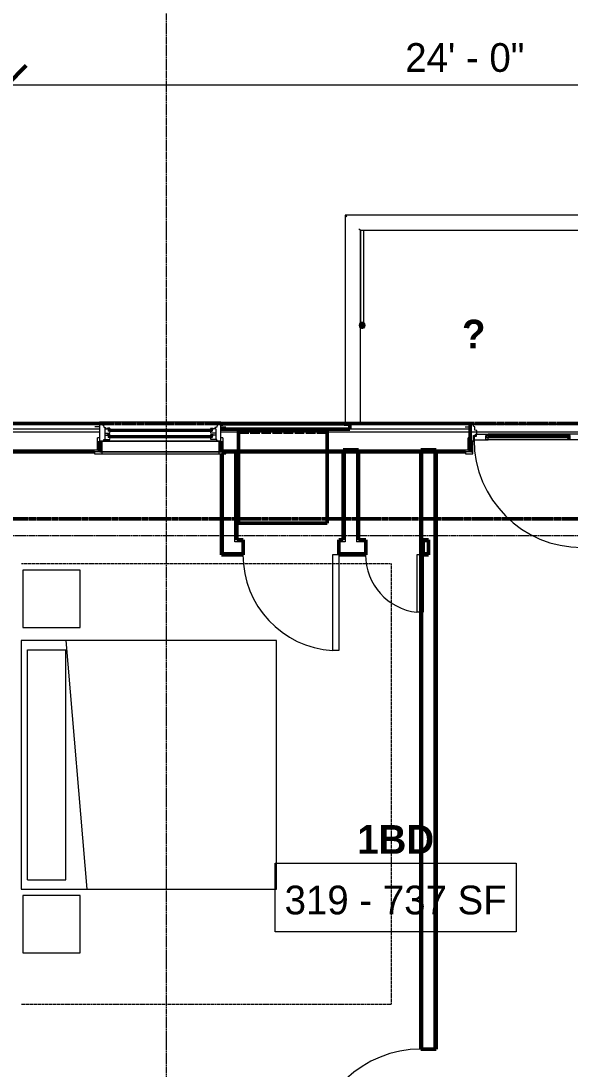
# Model space of a CAD drawing. Header units: inches. Extents: x -4217 to -1814, y 9706 to 12425.
# Drawn here: x -3200 to -3027.9, y 10649.2 to 10977.5 of the extents above; entities that cross this region are included whole.
import ezdxf

# ---------------------------------------------------------------- set-up
doc = ezdxf.new("R2010")
doc.units = ezdxf.units.IN
doc.header["$MEASUREMENT"] = 0
for name, pattern in [('Dash', [0.25, 0.125, -0.125]), ('Dash 1_16_', [0.125, 0.0625, -0.0625]), ('Grid Line 1_2_', [0.875, 0.5, -0.125, 0.125, -0.125])]:
    doc.linetypes.add(name, pattern=pattern)
for name, color, linetype, lineweight in [('A-ANNO-DIMS', 211, 'Continuous', 9), ('A-ANNO-DIMS-96', 211, 'Continuous', 9), ('A-AREA-IDEN', 2, 'Continuous', 9), ('A-DOOR-1', 250, 'Continuous', 9), ('A-DOOR-2', 90, 'Continuous', 20), ('A-DOOR-FRAM-1', 90, 'Continuous', 20), ('A-DOOR-FRAM-2', 250, 'Continuous', 9), ('A-DOOR-GLAZ-1', 250, 'Continuous', 9), ('A-FLOR-1', 50, 'Continuous', 13), ('A-FLOR-HRAL-2', 250, 'Continuous', 9), ('A-GENM-3', 10, 'Continuous', 50), ('A-GLAZ-1', 250, 'Continuous', 9), ('A-GLAZ-2', 90, 'Continuous', 20), ('A-GLAZ-4', 10, 'Continuous', 50), ('A-WALL-3', 10, 'Continuous', 50), ('A-WALL-4', 50, 'Continuous', 13), ('C-PROP-LINE-2', 91, 'Dash 1_16_', 50), ('I-FURN-1', 250, 'Continuous', 9), ('I-FURN-HDLN-1', 250, 'Dash', 9), ('S-GRID-1', 1, 'Grid Line 1_2_', 9)]:
    doc.layers.add(name, color=color, linetype=linetype, lineweight=lineweight)
doc.styles.add('Century Gothic', font='ufonts.com_century-gothic.ttf', dxfattribs={"height": 9})
doc.styles.add('Century Gothic_B', font='GOTHICB.TTF', dxfattribs={"height": 9})
doc.dimstyles.new('OD__1_8__Tol__', dxfattribs={"dimscale": 12, "dimtxt": 9.397514, "dimasz": 1, "dimexe": 0.75, "dimexo": 0.5, "dimgap": 0.125, "dimtad": 1, "dimdec": 3, "dimrnd": 0.125, "dimzin": 3, "dimdsep": 46, "dimlunit": 4, "dimtxsty": 'Century Gothic', "dimblk1": 'OBLIQUE', "dimblk2": 'OBLIQUE', "dimsah": 1, "dimcen": 0.09, "dimdle": 0.75, "dimazin": 0, "dimtfac": 1, "dimtdec": 4, "dimtix": 1, "dimtmove": 0, "dimatfit": 3, "dimfxl": 1, "dimtvp": 1, "dimtfill": 1, "dimfrac": 2, "dimtolj": 1, "dimtzin": 0, "dimarcsym": 2})

# ---------------------------------------------------------------- blocks, each defined once
blk = doc.blocks.new('DIMBLOCK9-FLOOR PLAN - 3RD FLOOR')
at = {"layer": 'A-ANNO-DIMS-96'}
for p, q in [((-3406.42, 10849.41), (-3406.42, 10966.51)), ((-3204.32, 10849.14), (-3204.32, 10966.51)), ((-3415.42, 10957.51), (-3204.32, 10957.51)), ((-3406.42, 10957.51), (-3406.42, 10849.41)), ((-3204.32, 10957.51), (-3204.32, 10849.14))]:
    blk.add_line(p, q, dxfattribs=at)
at = {"layer": 'A-ANNO-DIMS-96', "lineweight": 50}
for p, q in [((-3406.42, 10957.51), (-3400.42, 10963.51)), ((-3204.32, 10957.51), (-3198.32, 10963.51)), ((-3406.42, 10957.51), (-3412.42, 10951.51)), ((-3204.32, 10957.51), (-3210.32, 10951.51))]:
    blk.add_line(p, q, dxfattribs=at)
at = {"layer": 'A-ANNO-DIMS-96', "color": 0, "insert": (-3339.61, 10970.55), "char_height": 9, "width": 82.1611, "attachment_point": 1, "line_spacing_factor": 0.984502, "style": 'Century Gothic', "bg_fill": 3, "box_fill_scale": 1.25, "bg_fill_color": 256, "bg_fill_true_color": 13158600, "bg_fill_transparency": 0}
blk.add_mtext('16\' - 10 1/8"', dxfattribs=at)
blk = doc.blocks.new('_Oblique')
at = {"color": 0, "linetype": 'ByBlock', "lineweight": -2}
blk.add_line((-0.5, -0.5), (0.5, 0.5), dxfattribs=at)
blk = doc.blocks.new('DIMBLOCK10-FLOOR PLAN - 3RD FLOOR')
at = {"layer": 'A-ANNO-DIMS-96'}
for p, q in [((-3204.32, 10849.14), (-3204.32, 10966.51)), ((-2916.32, 10849.14), (-2916.32, 10966.51)), ((-3204.32, 10957.51), (-2916.32, 10957.51)), ((-3204.32, 10957.51), (-3204.32, 10849.14)), ((-2916.32, 10957.51), (-2916.32, 10849.14))]:
    blk.add_line(p, q, dxfattribs=at)
at = {"layer": 'A-ANNO-DIMS-96', "lineweight": 50}
for p, q in [((-3204.32, 10957.51), (-3198.32, 10963.51)), ((-2916.32, 10957.51), (-2910.32, 10963.51)), ((-3204.32, 10957.51), (-3210.32, 10951.51)), ((-2916.32, 10957.51), (-2922.32, 10951.51))]:
    blk.add_line(p, q, dxfattribs=at)
at = {"layer": 'A-ANNO-DIMS-96', "color": 0, "insert": (-3079.57, 10970.55), "char_height": 9, "width": 46.1821, "attachment_point": 1, "line_spacing_factor": 0.984502, "style": 'Century Gothic', "bg_fill": 3, "box_fill_scale": 1.25, "bg_fill_color": 256, "bg_fill_true_color": 13158600, "bg_fill_transparency": 0}
blk.add_mtext('24\' - 0"', dxfattribs=at)

msp = doc.modelspace()

# ---------------------------------------------------------------- linework, layer by layer
at = {"layer": 'A-AREA-IDEN', "flags": 128}
msp.add_lwpolyline([(-3120.36389, 10713.61901), (-3044.85838, 10713.61901), (-3044.85838, 10692.12294), (-3120.36389, 10692.12294)], close=True, dxfattribs=at)
at = {"layer": 'A-DOOR-1'}
for centre, radius, start, end in [((-3100.36124, 10810.2394), 30.06659, 180, 266.1859252), ((-3073.92374, 10810.2394), 18.06659, 180, 263.644241), ((-3074.67374, 10621.3394), 34.06659, 90, 176.634313)]:
    msp.add_arc(centre, radius, start, end, dxfattribs=at)
at = {"layer": 'A-DOOR-2'}
for p, q in [((-3102.36124, 10810.2394), (-3102.36124, 10780.2394)), ((-3100.36124, 10810.2394), (-3102.36124, 10810.2394)), ((-3100.36124, 10810.2394), (-3100.36124, 10780.2394)), ((-3075.92374, 10810.2394), (-3075.92374, 10792.28385)), ((-3073.92374, 10810.2394), (-3075.92374, 10810.2394)), ((-3073.92374, 10810.2394), (-3073.92374, 10792.28385)), ((-3073.92374, 10792.28385), (-3075.92374, 10792.28385)), ((-3100.36124, 10780.2394), (-3102.36124, 10780.2394))]:
    msp.add_line(p, q, dxfattribs=at)
at = {"layer": 'A-GENM-3'}
msp.add_line((-3131.86124, 10820.2019), (-3103.98624, 10820.2019), dxfattribs=at)
at = {"layer": 'A-WALL-3'}
for p, q in [((-3130.36124, 10814.9894), (-3132.37374, 10814.9894)), ((-3130.36124, 10810.2394), (-3130.36124, 10814.9894)), ((-3098.97754, 10814.9894), (-3100.36124, 10814.9894)), ((-3100.36124, 10814.9894), (-3100.36124, 10810.2394)), ((-3091.92374, 10814.9894), (-3094.22754, 10814.9894)), ((-3091.92374, 10810.2394), (-3091.92374, 10814.9894)), ((-3072.23624, 10814.9894), (-3073.92374, 10814.9894)), ((-3073.92374, 10814.9894), (-3073.92374, 10810.2394)), ((-3072.23624, 10810.2394), (-3072.23624, 10814.9894)), ((-3137.12374, 10810.2394), (-3136.49874, 10810.2394)), ((-3136.49874, 10810.2394), (-3132.37374, 10810.2394)), ((-3132.37374, 10810.2394), (-3130.36124, 10810.2394)), ((-3100.36124, 10810.2394), (-3091.92374, 10810.2394)), ((-3073.92374, 10810.2394), (-3072.23624, 10810.2394)), ((-3074.67374, 10655.3394), (-3069.92374, 10655.3394))]:
    msp.add_line(p, q, dxfattribs=at)
at = {"layer": 'A-WALL-4'}
for p, q in [((-3132.37374, 10814.3644), (-3132.99874, 10814.3644)), ((-3130.36124, 10814.3644), (-3132.37374, 10814.3644)), ((-3098.35254, 10814.3644), (-3100.36124, 10814.3644)), ((-3098.35254, 10814.9894), (-3098.35254, 10814.3644)), ((-3094.85254, 10814.9894), (-3094.85254, 10814.3644)), ((-3091.92374, 10814.3644), (-3094.85254, 10814.3644)), ((-3072.23624, 10814.3644), (-3073.92374, 10814.3644)), ((-3132.99874, 10810.8644), (-3136.49874, 10810.8644)), ((-3132.37374, 10810.8644), (-3132.99874, 10810.8644)), ((-3130.36124, 10810.8644), (-3132.37374, 10810.8644)), ((-3091.92374, 10810.8644), (-3100.36124, 10810.8644)), ((-3072.23624, 10810.8644), (-3073.92374, 10810.8644))]:
    msp.add_line(p, q, dxfattribs=at)
at = {"layer": 'C-PROP-LINE-2'}
msp.add_line((-2099.26202, 10821.4894), (-3402.04874, 10821.4894), dxfattribs=at)
at = {"layer": 'I-FURN-1'}
for p, q in [((-3199.38624, 10805.4644), (-3199.38624, 10787.4644)), ((-3181.38624, 10805.4644), (-3199.38624, 10805.4644)), ((-3181.38624, 10787.4644), (-3181.38624, 10805.4644)), ((-3199.38624, 10787.4644), (-3181.38624, 10787.4644)), ((-3199.88624, 10783.4644), (-3199.88624, 10705.4644)), ((-3119.88624, 10783.4644), (-3199.88624, 10783.4644)), ((-3185.88624, 10783.4644), (-3179.30662, 10705.4644)), ((-3119.88624, 10705.4644), (-3119.88624, 10783.4644)), ((-3197.88624, 10780.4644), (-3185.88624, 10780.4644)), ((-3197.88624, 10708.4644), (-3197.88624, 10780.4644)), ((-3185.88624, 10708.4644), (-3185.88624, 10780.4644)), ((-3197.88624, 10708.4644), (-3185.88624, 10708.4644)), ((-3199.88624, 10705.4644), (-3119.88624, 10705.4644)), ((-3199.38624, 10703.53256), (-3199.38624, 10685.53256)), ((-3181.38624, 10703.53256), (-3199.38624, 10703.53256)), ((-3181.38624, 10685.53256), (-3181.38624, 10703.53256)), ((-3199.38624, 10685.53256), (-3181.38624, 10685.53256))]:
    msp.add_line(p, q, dxfattribs=at)
at = {"layer": 'I-FURN-HDLN-1'}
for p, q in [((-3083.88624, 10807.4644), (-3199.88624, 10807.4644)), ((-3083.88624, 10669.4644), (-3083.88624, 10807.4644)), ((-3199.88624, 10669.4644), (-3083.88624, 10669.4644))]:
    msp.add_line(p, q, dxfattribs=at)
at = {"layer": 'S-GRID-1'}
msp.add_line((-1814.20638, 10816.1894), (-4168.71446, 10816.1894), dxfattribs=at)

# ---------------------------------------------------------------- texts
at = {"layer": 'A-AREA-IDEN', "char_height": 9, "attachment_point": 1}
for s, insert, width, style in [('\\fCentury Gothic|b1|i0|c0|p34|;?', (-3061.77675, 10883.91491), 8.787, 'Century Gothic_B'), ('1BD', (-3094.61113, 10725.58715), 28.785, 'Century Gothic_B'), ('319 - 737 SF', (-3117.36389, 10706.61901), 83.931, 'Century Gothic')]:
    msp.add_mtext(s, dxfattribs=dict(at, insert=insert, width=width, style=style))

# ---------------------------------------------------------------- dimensions: what is measured, and where the dimension line sits
at = {"layer": 'A-ANNO-DIMS'}
dim = msp.add_linear_dim(base=(-3204.32374, 10957.51007), p1=(-3406.42374, 10843.4144), p2=(-3204.32374, 10843.1394), dimstyle='OD__1_8__Tol__', override={"dimpost": '<>', "dimfxl": 202.100187}, dxfattribs=at)
dim.commit()
dim.dimension.update_dxf_attribs({"geometry": 'DIMBLOCK9-FLOOR PLAN - 3RD FLOOR', "text_midpoint": (-3305.37374, 10964.23508)})

# ---------------------------------------------------------------- next in the draw order: dimensions: what is measured, and where the dimension line sits
dim = msp.add_linear_dim(base=(-2916.32374, 10957.51007), p1=(-3204.32374, 10843.1394), p2=(-2916.32374, 10843.1394), dimstyle='OD__1_8__Tol__', override={"dimpost": '<>', "dimfxl": 288}, dxfattribs=at)
dim.commit()
dim.dimension.update_dxf_attribs({"geometry": 'DIMBLOCK10-FLOOR PLAN - 3RD FLOOR', "text_midpoint": (-3060.32374, 10963.73644)})

# ---------------------------------------------------------------- next in the draw order: linework, layer by layer
at = {"layer": 'A-DOOR-1'}
msp.add_arc((-3024.24874, 10846.29565), 33.75, 180, 270, dxfattribs=at)
at = {"layer": 'A-DOOR-2'}
for p, q in [((-3057.38238, 10847.36865), (-3057.99874, 10847.3579)), ((-3057.99874, 10847.3579), (-3057.99874, 10846.29565)), ((-3057.99874, 10846.29565), (-3053.56124, 10846.29565)), ((-3057.38238, 10848.01415), (-3057.38238, 10847.36865)), ((-3057.38238, 10848.01415), (-3053.56124, 10848.01415)), ((-3054.31124, 10847.6079), (-3053.56124, 10847.6079)), ((-3054.31124, 10846.29565), (-3054.31124, 10847.6079)), ((-3053.56124, 10846.8579), (-3054.31124, 10846.8579)), ((-3054.31124, 10846.3579), (-3053.79727, 10846.3579)), ((-3054.31124, 10846.29565), (-3054.31124, 10846.3579)), ((-3053.79727, 10846.3579), (-3053.59224, 10846.6099)), ((-3053.59224, 10846.6099), (-3053.56124, 10846.7959)), ((-3053.56124, 10847.7019), (-3053.59158, 10848.01415)), ((-3028.68624, 10848.0144), (-3053.56124, 10848.0144)), ((-3053.56124, 10847.6079), (-3053.56124, 10847.7019)), ((-3053.56124, 10846.7959), (-3053.56124, 10846.8579)), ((-3028.68624, 10846.29565), (-3053.56124, 10846.29565)), ((-3024.86509, 10848.01415), (-3028.68624, 10848.01415)), ((-3028.68624, 10847.7019), (-3028.65589, 10848.01415)), ((-3028.68624, 10847.6079), (-3028.68624, 10847.7019)), ((-3027.93624, 10847.6079), (-3028.68624, 10847.6079)), ((-3028.68624, 10846.8579), (-3027.93624, 10846.8579)), ((-3028.68624, 10846.7959), (-3028.68624, 10846.8579)), ((-3028.65524, 10846.6099), (-3028.68624, 10846.7959)), ((-3024.24874, 10846.29565), (-3028.68624, 10846.29565)), ((-3028.45021, 10846.3579), (-3028.65524, 10846.6099)), ((-3027.93624, 10846.3579), (-3028.45021, 10846.3579)), ((-3027.93624, 10846.29565), (-3027.93624, 10847.6079)), ((-3027.93624, 10846.29565), (-3027.93624, 10846.3579))]:
    msp.add_line(p, q, dxfattribs=at)
at = {"layer": 'A-DOOR-FRAM-1'}
for p, q in [((-3059.18624, 10851.7019), (-3059.18624, 10845.8269)), ((-3059.18624, 10851.7019), (-3058.15499, 10851.7019)), ((-3058.15499, 10850.58025), (-3058.15499, 10851.7019)), ((-3060.81124, 10850.3894), (-3059.18624, 10850.3894)), ((-3057.81124, 10850.33955), (-3058.15499, 10850.58025)), ((-3057.81124, 10849.3384), (-3057.81124, 10850.33955)), ((-3057.12374, 10849.18322), (-3057.81124, 10849.3384)), ((-3057.12374, 10848.0459), (-3057.12374, 10849.18322)), ((-3058.81124, 10845.8269), (-3059.18624, 10845.8269)), ((-3059.18624, 10845.8269), (-3058.15499, 10845.8269)), ((-3058.15499, 10847.6089), (-3057.57624, 10847.6089)), ((-3058.15499, 10845.8269), (-3058.15499, 10847.6089)), ((-3057.57624, 10847.6089), (-3057.57624, 10848.0459)), ((-3057.57624, 10848.0459), (-3057.12374, 10848.0459))]:
    msp.add_line(p, q, dxfattribs=at)
at = {"layer": 'A-DOOR-FRAM-2'}
for p, q in [((-3058.43624, 10845.8269), (-3059.06124, 10845.8269)), ((-3059.06124, 10845.8269), (-3059.06124, 10842.5144)), ((-3058.43624, 10842.5144), (-3058.43624, 10845.8269)), ((-3058.43624, 10842.5144), (-3060.68624, 10842.5144)), ((-3060.68624, 10842.5144), (-3060.68624, 10841.8894)), ((-3060.68624, 10841.8894), (-3058.43624, 10841.8894)), ((-3059.06124, 10842.5144), (-3058.43624, 10842.5144)), ((-3058.43624, 10841.8894), (-3058.43624, 10842.5144))]:
    msp.add_line(p, q, dxfattribs=at)
at = {"layer": 'A-DOOR-GLAZ-1'}
for p, q in [((-3053.56124, 10847.4519), (-3054.31124, 10847.4519)), ((-3054.31124, 10847.0144), (-3053.56124, 10847.0144)), ((-3054.10124, 10847.4519), (-3054.10124, 10847.0144)), ((-3028.68624, 10847.60815), (-3053.56124, 10847.60815)), ((-3028.68624, 10847.4519), (-3053.56124, 10847.4519)), ((-3028.68624, 10847.0144), (-3053.56124, 10847.0144)), ((-3028.68624, 10846.85815), (-3053.56124, 10846.85815)), ((-3028.68624, 10847.4519), (-3027.93624, 10847.4519)), ((-3027.93624, 10847.0144), (-3028.68624, 10847.0144)), ((-3028.14624, 10847.4519), (-3028.14624, 10847.0144))]:
    msp.add_line(p, q, dxfattribs=at)
at = {"layer": 'A-FLOR-1'}
for p, q in [((-3059.18624, 10851.21469), (-3023.06124, 10851.21469)), ((-3023.06124, 10848.6394), (-3059.18624, 10848.6394))]:
    msp.add_line(p, q, dxfattribs=at)
at = {"layer": 'A-FLOR-HRAL-2'}
for p, q in [((-2984.29933, 10916.6394), (-3098.34874, 10916.6394)), ((-3098.34874, 10916.6394), (-3098.34874, 10851.3894)), ((-3093.62433, 10911.91499), (-2989.02374, 10911.91499)), ((-3093.62433, 10851.3894), (-3093.62433, 10911.91499)), ((-3098.34874, 10851.1394), (-3098.34874, 10851.02719)), ((-3097.8763, 10851.02719), (-3098.34874, 10851.02719)), ((-3096.97452, 10851.02719), (-3097.8763, 10851.02719))]:
    msp.add_line(p, q, dxfattribs=at)
for points, knots in [([(-3098.34874, 10916.6394), (-3098.34855, 10916.6394), (-3098.34068, 10916.63125), (-3098.31393, 10916.60468), (-3098.28663, 10916.57727), (-3098.25794, 10916.54858), (-3098.23158, 10916.52241), (-3098.20365, 10916.49421), (-3098.16467, 10916.45538), (-3098.12169, 10916.41244), (-3098.08558, 10916.37606), (-3098.04771, 10916.33849), (-3097.97925, 10916.27002), (-3097.91844, 10916.20818), (-3097.8763, 10916.16696)], [0, 0, 0, 0, 0.166666667, 0.25, 0.333333333, 0.416666667, 0.458333333, 0.5, 0.583333333, 0.666666667, 0.708333333, 0.75, 0.833333333, 1, 1, 1, 1]), ([(-3094.09677, 10912.38743), (-3094.05462, 10912.3462), (-3093.99387, 10912.28436), (-3093.91549, 10912.20612), (-3093.86902, 10912.1598), (-3093.8343, 10912.12477), (-3093.80053, 10912.09124), (-3093.76943, 10912.06017), (-3093.74148, 10912.03197), (-3093.71512, 10912.0058), (-3093.68644, 10911.97711), (-3093.65913, 10911.9497), (-3093.63239, 10911.92313), (-3093.62451, 10911.91499), (-3093.62433, 10911.91499)], [0, 0, 0, 0, 0.166666667, 0.25, 0.333333333, 0.375, 0.416666667, 0.5, 0.541666667, 0.583333333, 0.666666667, 0.75, 0.833333333, 1, 1, 1, 1])]:
    msp.add_open_spline(points, degree=3, knots=knots, dxfattribs=at)
at = {"layer": 'A-GENM-3'}
for p, q in [((-3131.86124, 10849.6394), (-3131.86124, 10820.2019)), ((-3131.42374, 10849.6394), (-3131.86124, 10849.6394)), ((-3131.42374, 10848.6394), (-3131.42374, 10849.6394)), ((-3128.62686, 10848.6394), (-3131.42374, 10848.6394)), ((-3128.12686, 10849.6394), (-3128.62686, 10849.6394)), ((-3128.62686, 10849.6394), (-3128.62686, 10848.6394)), ((-3128.12686, 10848.6394), (-3128.12686, 10849.6394)), ((-3125.14249, 10848.6394), (-3128.12686, 10848.6394)), ((-3124.64249, 10849.6394), (-3125.14249, 10849.6394)), ((-3125.14249, 10849.6394), (-3125.14249, 10848.6394)), ((-3124.64249, 10848.6394), (-3124.64249, 10849.6394)), ((-3121.65811, 10848.6394), (-3124.64249, 10848.6394)), ((-3121.15811, 10849.6394), (-3121.65811, 10849.6394)), ((-3121.65811, 10849.6394), (-3121.65811, 10848.6394)), ((-3121.15811, 10848.6394), (-3121.15811, 10849.6394)), ((-3118.17374, 10848.6394), (-3121.15811, 10848.6394)), ((-3117.67374, 10849.6394), (-3118.17374, 10849.6394)), ((-3118.17374, 10849.6394), (-3118.17374, 10848.6394)), ((-3117.67374, 10848.6394), (-3117.67374, 10849.6394)), ((-3114.68936, 10848.6394), (-3117.67374, 10848.6394)), ((-3114.18936, 10849.6394), (-3114.68936, 10849.6394)), ((-3114.68936, 10849.6394), (-3114.68936, 10848.6394)), ((-3114.18936, 10848.6394), (-3114.18936, 10849.6394)), ((-3111.20499, 10848.6394), (-3114.18936, 10848.6394)), ((-3110.70499, 10849.6394), (-3111.20499, 10849.6394)), ((-3111.20499, 10849.6394), (-3111.20499, 10848.6394)), ((-3110.70499, 10848.6394), (-3110.70499, 10849.6394)), ((-3107.72061, 10848.6394), (-3110.70499, 10848.6394)), ((-3107.22061, 10849.6394), (-3107.72061, 10849.6394)), ((-3107.72061, 10849.6394), (-3107.72061, 10848.6394)), ((-3107.22061, 10848.6394), (-3107.22061, 10849.6394)), ((-3104.42374, 10848.6394), (-3107.22061, 10848.6394)), ((-3103.98624, 10849.6394), (-3104.42374, 10849.6394)), ((-3104.42374, 10849.6394), (-3104.42374, 10848.6394)), ((-3103.98624, 10820.2019), (-3103.98624, 10849.6394))]:
    msp.add_line(p, q, dxfattribs=at)
at = {"layer": 'A-GLAZ-1'}
for p, q in [((-3172.61671, 10849.4519), (-3172.02296, 10849.4519)), ((-3172.61671, 10849.0769), (-3172.02296, 10849.0769)), ((-3172.14796, 10849.4519), (-3172.14796, 10849.0769)), ((-3172.02296, 10849.5769), (-3140.62452, 10849.5769)), ((-3172.02296, 10849.4519), (-3140.62452, 10849.4519)), ((-3172.02296, 10849.0769), (-3140.62452, 10849.0769)), ((-3172.02296, 10848.9519), (-3140.62452, 10848.9519)), ((-3140.03077, 10849.4519), (-3140.62452, 10849.4519)), ((-3140.03077, 10849.0769), (-3140.62452, 10849.0769)), ((-3140.49952, 10849.4519), (-3140.49952, 10849.0769)), ((-3137.37452, 10845.8894), (-3175.27296, 10845.8894)), ((-3175.27296, 10845.8894), (-3175.27296, 10842.5144)), ((-3174.64796, 10845.8894), (-3174.64796, 10842.5144)), ((-3172.61671, 10847.5144), (-3172.02296, 10847.5144)), ((-3172.61671, 10847.1394), (-3172.02296, 10847.1394)), ((-3172.14796, 10847.5144), (-3172.14796, 10847.1394)), ((-3172.02296, 10847.6394), (-3140.62452, 10847.6394)), ((-3172.02296, 10847.5144), (-3140.62452, 10847.5144)), ((-3172.02296, 10847.1394), (-3140.62452, 10847.1394)), ((-3172.02296, 10847.0144), (-3140.62452, 10847.0144)), ((-3140.03077, 10847.5144), (-3140.62452, 10847.5144)), ((-3140.03077, 10847.1394), (-3140.62452, 10847.1394)), ((-3140.49952, 10847.5144), (-3140.49952, 10847.1394)), ((-3137.99952, 10845.8894), (-3137.99952, 10842.5144)), ((-3137.37452, 10842.5144), (-3137.37452, 10845.8894)), ((-3135.74952, 10842.5144), (-3176.89796, 10842.5144)), ((-3176.89796, 10842.5144), (-3176.89796, 10841.8894)), ((-3176.89796, 10841.8894), (-3135.74952, 10841.8894)), ((-3175.27296, 10842.5144), (-3137.37452, 10842.5144)), ((-3174.64796, 10842.5144), (-3174.64796, 10841.8894)), ((-3137.99952, 10842.5144), (-3137.99952, 10841.8894)), ((-3135.74952, 10841.8894), (-3135.74952, 10842.5144))]:
    msp.add_line(p, q, dxfattribs=at)
at = {"layer": 'A-GLAZ-2'}
for p, q in [((-3137.31202, 10851.7644), (-3175.33546, 10851.7644)), ((-3175.33546, 10851.7644), (-3175.33546, 10845.8894)), ((-3174.52296, 10851.7644), (-3174.52296, 10850.9519)), ((-3138.12452, 10851.7644), (-3138.12452, 10850.9519)), ((-3137.31202, 10845.8894), (-3137.31202, 10851.7644)), ((-3175.33546, 10850.3894), (-3176.83546, 10850.3894)), ((-3174.52296, 10850.9519), (-3174.24827, 10850.9519)), ((-3174.24827, 10850.9519), (-3173.92921, 10850.1394)), ((-3173.92921, 10850.1394), (-3173.46046, 10850.1394)), ((-3173.74171, 10849.7019), (-3172.89796, 10849.7019)), ((-3173.74171, 10849.7019), (-3173.74171, 10846.3894)), ((-3173.74171, 10848.3269), (-3172.17921, 10848.3269)), ((-3173.46046, 10850.1394), (-3173.46046, 10849.7019)), ((-3172.17921, 10849.92065), (-3172.89796, 10849.92065)), ((-3172.89796, 10849.5769), (-3172.89796, 10849.92065)), ((-3172.02608, 10849.5769), (-3172.89796, 10849.5769)), ((-3172.61671, 10849.5769), (-3172.61671, 10848.9519)), ((-3172.02296, 10848.9519), (-3172.61671, 10848.9519)), ((-3172.17921, 10849.92065), (-3172.02608, 10849.5769)), ((-3172.17921, 10848.3269), (-3172.02296, 10848.9519)), ((-3140.62452, 10848.9519), (-3140.03077, 10848.9519)), ((-3140.46827, 10848.3269), (-3140.62452, 10848.9519)), ((-3140.46827, 10849.92065), (-3140.62139, 10849.5769)), ((-3140.62139, 10849.5769), (-3139.74952, 10849.5769)), ((-3140.46827, 10849.92065), (-3139.74952, 10849.92065)), ((-3138.90577, 10848.3269), (-3140.46827, 10848.3269)), ((-3140.03077, 10849.5769), (-3140.03077, 10848.9519)), ((-3139.74952, 10849.5769), (-3139.74952, 10849.92065)), ((-3138.90577, 10849.7019), (-3139.74952, 10849.7019)), ((-3139.18702, 10850.1394), (-3139.18702, 10849.7019)), ((-3138.71827, 10850.1394), (-3139.18702, 10850.1394)), ((-3138.90577, 10849.7019), (-3138.90577, 10846.3894)), ((-3138.3992, 10850.9519), (-3138.71827, 10850.1394)), ((-3138.12452, 10850.9519), (-3138.3992, 10850.9519)), ((-3137.31202, 10850.3894), (-3135.81202, 10850.3894)), ((-3175.33546, 10845.8894), (-3137.31202, 10845.8894)), ((-3173.99171, 10846.16956), (-3174.32559, 10845.8894)), ((-3173.99171, 10846.16956), (-3173.99171, 10846.3894)), ((-3173.99171, 10846.3894), (-3172.17921, 10846.3894)), ((-3173.74171, 10847.7644), (-3172.89796, 10847.7644)), ((-3172.17921, 10847.98315), (-3172.89796, 10847.98315)), ((-3172.89796, 10847.6394), (-3172.89796, 10847.98315)), ((-3172.02608, 10847.6394), (-3172.89796, 10847.6394)), ((-3172.61671, 10847.6394), (-3172.61671, 10847.0144)), ((-3172.02296, 10847.0144), (-3172.61671, 10847.0144)), ((-3172.17921, 10847.98315), (-3172.02608, 10847.6394)), ((-3172.17921, 10846.3894), (-3172.02296, 10847.0144)), ((-3140.62452, 10847.0144), (-3140.03077, 10847.0144)), ((-3140.46827, 10846.3894), (-3140.62452, 10847.0144)), ((-3140.46827, 10847.98315), (-3140.62139, 10847.6394)), ((-3140.62139, 10847.6394), (-3139.74952, 10847.6394)), ((-3140.46827, 10847.98315), (-3139.74952, 10847.98315)), ((-3138.65577, 10846.3894), (-3140.46827, 10846.3894)), ((-3140.03077, 10847.6394), (-3140.03077, 10847.0144)), ((-3139.74952, 10847.6394), (-3139.74952, 10847.98315)), ((-3138.90577, 10847.7644), (-3139.74952, 10847.7644)), ((-3138.65577, 10846.16956), (-3138.65577, 10846.3894)), ((-3138.65577, 10846.16956), (-3138.32189, 10845.8894))]:
    msp.add_line(p, q, dxfattribs=at)
at = {"layer": 'A-GLAZ-4'}
for p, q in [((-3098.72452, 10851.3894), (-3136.74796, 10851.3894)), ((-3136.74796, 10851.3269), (-3098.72452, 10851.3269))]:
    msp.add_line(p, q, dxfattribs=at)
at = {"layer": 'A-WALL-3'}
for p, q in [((-3175.33546, 10851.3894), (-3213.92452, 10851.3894)), ((-3136.74796, 10851.3894), (-3137.31202, 10851.3894)), ((-3137.31202, 10851.1394), (-3136.74796, 10851.1394)), ((-3096.97452, 10849.6394), (-3137.31202, 10849.6394)), ((-3136.74796, 10851.1394), (-3136.74796, 10851.3894)), ((-3059.18624, 10851.3894), (-3098.72452, 10851.3894)), ((-3098.72452, 10851.3894), (-3098.72452, 10851.1394)), ((-3098.72452, 10851.1394), (-3096.97452, 10851.1394)), ((-3096.97452, 10851.1394), (-3096.97452, 10849.6394)), ((-3059.18624, 10842.5144), (-3059.18624, 10851.3894)), ((-3175.33546, 10842.5144), (-3175.33546, 10845.8894)), ((-3137.31202, 10845.8894), (-3137.31202, 10842.5144)), ((-3250.94952, 10842.5144), (-3176.89796, 10842.5144)), ((-3137.12374, 10842.6144), (-3137.12374, 10842.5144)), ((-3132.37374, 10842.6144), (-3137.12374, 10842.6144)), ((-3137.12374, 10841.8894), (-3137.12374, 10810.2394)), ((-3135.74952, 10842.5144), (-3060.68624, 10842.5144)), ((-3132.37374, 10814.9894), (-3132.37374, 10842.6144)), ((-3094.22754, 10843.1394), (-3098.97754, 10843.1394)), ((-3098.97754, 10843.1394), (-3098.97754, 10814.9894)), ((-3094.22754, 10814.9894), (-3094.22754, 10843.1394)), ((-3074.67374, 10843.1394), (-3074.67374, 10655.3394)), ((-3069.92374, 10843.1394), (-3074.67374, 10843.1394)), ((-3069.92374, 10655.3394), (-3069.92374, 10843.1394))]:
    msp.add_line(p, q, dxfattribs=at)
at = {"layer": 'A-WALL-3', "flags": 128}
for points in [[(-3092.57929, 10882.15881), (-3092.59382, 10882.2999), (-3092.63656, 10882.4328), (-3092.70503, 10882.54978), (-3092.79526, 10882.64403), (-3092.90199, 10882.71008), (-3093.01902, 10882.7441), (-3093.13956, 10882.7441), (-3093.25659, 10882.71008), (-3093.36332, 10882.64403), (-3093.45355, 10882.54978), (-3093.52202, 10882.4328), (-3093.56476, 10882.2999), (-3093.57929, 10882.15881)], [(-3093.57929, 10882.15881), (-3093.56476, 10882.01771), (-3093.52202, 10881.88481), (-3093.45355, 10881.76784), (-3093.36332, 10881.67358), (-3093.25659, 10881.60753), (-3093.13956, 10881.57352), (-3093.01902, 10881.57352), (-3092.90199, 10881.60753), (-3092.79526, 10881.67358), (-3092.70503, 10881.76784), (-3092.63656, 10881.88481), (-3092.59382, 10882.01771), (-3092.57929, 10882.15881)]]:
    msp.add_lwpolyline(points, dxfattribs=at)
at = {"layer": 'A-WALL-4'}
for p, q in [((-3093.57929, 10911.91499), (-3093.57929, 10882.15881)), ((-3092.57929, 10882.15881), (-3092.57929, 10911.91499)), ((-3175.33546, 10848.6394), (-3252.51202, 10848.6394)), ((-3175.33546, 10851.1394), (-3212.17452, 10851.1394)), ((-3175.33546, 10849.6394), (-3212.17452, 10849.6394)), ((-3059.18624, 10848.6394), (-3137.31202, 10848.6394)), ((-3059.18624, 10851.1394), (-3096.97452, 10851.1394)), ((-3059.18624, 10849.6394), (-3096.97452, 10849.6394)), ((-3175.96046, 10843.1394), (-3175.96046, 10846.9519)), ((-3175.33546, 10846.9519), (-3175.96046, 10846.9519)), ((-3136.68702, 10846.9519), (-3137.31202, 10846.9519)), ((-3136.68702, 10846.9519), (-3136.68702, 10843.1394)), ((-3059.81124, 10843.1394), (-3059.81124, 10846.9519)), ((-3059.18624, 10846.9519), (-3059.81124, 10846.9519)), ((-3251.88702, 10843.1394), (-3175.96046, 10843.1394)), ((-3136.68702, 10843.1394), (-3059.81124, 10843.1394)), ((-3136.49874, 10842.5144), (-3136.49874, 10842.6144)), ((-3136.49874, 10810.8644), (-3136.49874, 10841.8894)), ((-3132.99874, 10814.3644), (-3132.99874, 10842.6144)), ((-3098.35254, 10843.1394), (-3098.35254, 10814.9894)), ((-3094.85254, 10843.1394), (-3094.85254, 10814.9894)), ((-3074.04874, 10655.3394), (-3074.04874, 10843.1394)), ((-3070.54874, 10655.3394), (-3070.54874, 10843.1394))]:
    msp.add_line(p, q, dxfattribs=at)
at = {"layer": 'C-PROP-LINE-2'}
msp.add_line((-2067.92374, 10851.3894), (-3400.04874, 10851.3894), dxfattribs=at)
at = {"layer": 'S-GRID-1'}
msp.add_line((-3154.32374, 9836.17969), (-3154.32374, 12376.79045), dxfattribs=at)

doc.saveas('drawing.dxf')
